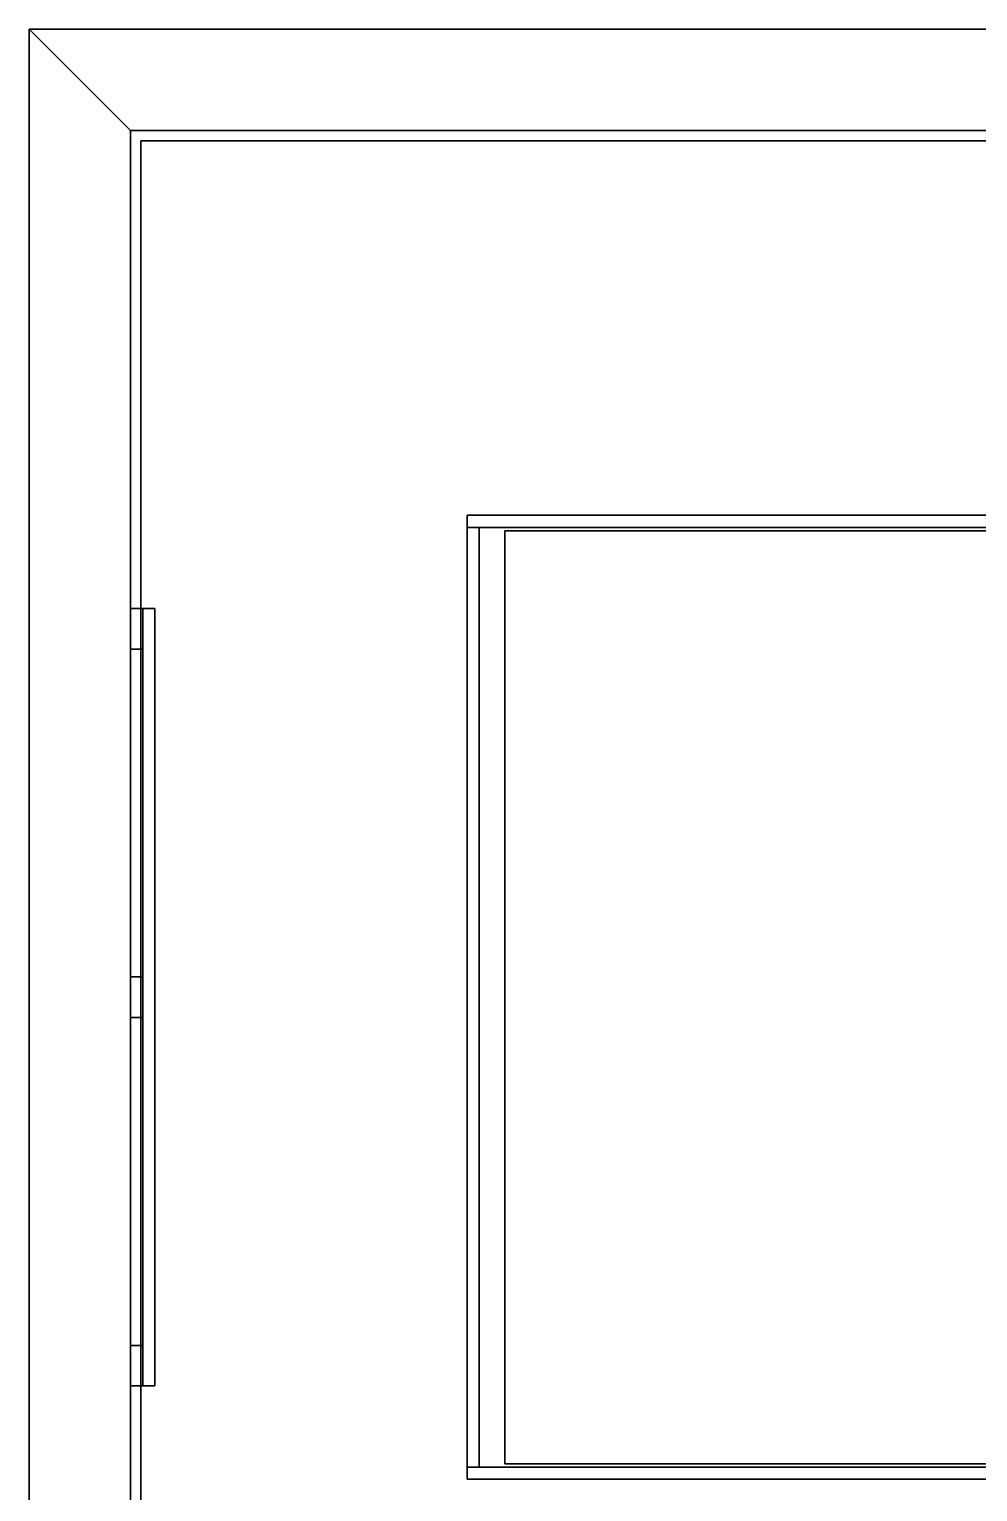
# Model space of a CAD drawing. Extents: x 0 to 2808, y -3840 to 0.
# Drawn here: x 0 to 1404, y -2164 to 0 of the extents above; entities that cross this region are included whole.
import ezdxf

# ---------------------------------------------------------------- set-up
doc = ezdxf.new("R2010")
doc.units = 0
for name, color, linetype in [('LAYER0', 7, 'CONTINUOUS'), ('LAYER1', 7, 'CONTINUOUS'), ('LAYER337', 9, 'CONTINUOUS'), ('LAYER338', 7, 'CONTINUOUS'), ('LAYER339', 9, 'CONTINUOUS'), ('LAYER340', 9, 'CONTINUOUS'), ('LAYER341', 9, 'CONTINUOUS'), ('LAYER342', 9, 'CONTINUOUS'), ('LAYER343', 9, 'CONTINUOUS'), ('LAYER424', 9, 'CONTINUOUS'), ('LAYER425', 9, 'CONTINUOUS'), ('LAYER426', 9, 'CONTINUOUS'), ('LAYER529', 2, 'CONTINUOUS'), ('LAYER530', 7, 'CONTINUOUS')]:
    doc.layers.add(name, color=color, linetype=linetype)

msp = doc.modelspace()

# ---------------------------------------------------------------- linework, layer by layer
at = {"layer": 'LAYER0', "invisible_edges": 1}
for points in [[(2790, 0), (0, -3840), (0, 0), (2790, 0)], [(0, 0, 5), (0, -3840), (0, -3840, 5), (0, 0, 5)], [(0, -3840), (0, 0, 5), (0, 0), (0, -3840)], [(0, 0, 5), (2790, 0), (0, 0), (0, 0, 5)], [(2790, 0), (0, 0, 5), (2790, 0, 5), (2790, 0)], [(2790, -3840, 5), (0, 0, 5), (0, -3840, 5), (2790, -3840, 5)], [(0, 0, 5), (2790, -3840, 5), (2790, 0, 5), (0, 0, 5)], [(0, -3840), (2790, 0), (2790, -3840), (0, -3840)]]:
    msp.add_3dface(points, dxfattribs=at)
at = {"layer": 'LAYER1'}
for points, invisible_edges in [([(150, -150.0002, 5), (0, 0, 5), (2790, 0, 5), (150, -150.0002, 5)], 5), ([(0, 0, 5), (150, -150.0002, 5), (0, -2815, 5), (0, 0, 5)], 3), ([(2790, 0, 2670), (2158, 0, 2190), (0, 0, 2670), (2790, 0, 2670)], 3), ([(550, 0, 2190), (0, 0, 2670), (2158, 0, 2190), (550, 0, 2190)], 3), ([(550, 0, 1020), (0, 0, 2670), (550, 0, 2190), (550, 0, 1020)], 3), ([(550, 0, 1020), (0, 0, 5), (0, 0, 2670), (550, 0, 1020)], 5), ([(0, 0, 5), (550, 0, 1020), (2790, 0, 5), (0, 0, 5)], 3), ([(0, -2815, 5), (0, 0, 2670), (0, 0, 5), (0, -2815, 5)], 1), ([(0, -2815, 2225), (0, 0, 2670), (0, -2815, 5), (0, -2815, 2225)], 3), ([(0, -3670, 2225), (0, 0, 2670), (0, -2815, 2225), (0, -3670, 2225)], 3), ([(0, -3670, 2225), (0, -3840, 2670), (0, 0, 2670), (0, -3670, 2225)], 5), ([(150, -150.0002, 5), (2790, 0, 5), (2640, -150.0002, 5), (150, -150.0002, 5)], 3), ([(2158, 0, 1020), (2790, 0, 5), (550, 0, 1020), (2158, 0, 1020)], 3), ([(150, -2815, 5), (0, -2815, 5), (150, -150.0002, 5), (150, -2815, 5)], 2), ([(150, -150.0002, 2670), (150, -1023.99, 355), (150, -150.0002, 5), (150, -150.0002, 2670)], 3), ([(150, -150.0002, 2670), (150, -1083.99, 355), (150, -1023.99, 355), (150, -150.0002, 2670)], 5), ([(150, -150.0002, 2670), (150, -1189, 305), (150, -1083.99, 355), (150, -150.0002, 2670)], 7), ([(150, -150.0002, 2670), (150, -1309, 305), (150, -1189, 305), (150, -150.0002, 2670)], 5), ([(150, -150.0002, 2670), (150, -2815, 2225), (150, -1309, 305), (150, -150.0002, 2670)], 7), ([(150, -150.0002, 2670), (150, -3670, 2225), (150, -2815, 2225), (150, -150.0002, 2670)], 5), ([(150, -3690, 2670), (150, -3670, 2225), (150, -150.0002, 2670), (150, -3690, 2670)], 3), ([(150, -1023.99, 275), (150, -150.0002, 5), (150, -1023.99, 355), (150, -1023.99, 275)], 3), ([(150, -1083.99, 275), (150, -150.0002, 5), (150, -1023.99, 275), (150, -1083.99, 275)], 3), ([(150, -1189, 305), (150, -150.0002, 5), (150, -1083.99, 275), (150, -1189, 305)], 7), ([(150, -1189, 225), (150, -150.0002, 5), (150, -1189, 305), (150, -1189, 225)], 3), ([(150, -1309, 225), (150, -150.0002, 5), (150, -1189, 225), (150, -1309, 225)], 3), ([(150, -1309, 225), (150, -2815, 5), (150, -150.0002, 5), (150, -1309, 225)], 5), ([(150, -150.0002, 2670), (550, -150.0002, 2190), (2640, -150.0002, 2670), (150, -150.0002, 2670)], 3), ([(150, -150.0002, 2670), (550, -150.0002, 1020), (550, -150.0002, 2190), (150, -150.0002, 2670)], 5), ([(2230, -150.0002, 295), (150, -150.0002, 5), (2570, -150.0002, 295), (2230, -150.0002, 295)], 7), ([(550, -150.0002, 1020), (150, -150.0002, 5), (2230, -150.0002, 295), (550, -150.0002, 1020)], 7), ([(150, -150.0002, 5), (550, -150.0002, 1020), (150, -150.0002, 2670), (150, -150.0002, 5)], 3), ([(2640, -150.0002, 5), (2570, -150.0002, 295), (150, -150.0002, 5), (2640, -150.0002, 5)], 3), ([(550, -150.0002, 1020), (2230, -150.0002, 375), (2158, -150.0002, 1020), (550, -150.0002, 1020)], 3), ([(550, -150.0002, 1020), (2230, -150.0002, 295), (2230, -150.0002, 375), (550, -150.0002, 1020)], 5), ([(2158, -150.0002, 2190), (2640, -150.0002, 2670), (550, -150.0002, 2190), (2158, -150.0002, 2190)], 3), ([(150, -1083.99, 355), (150, -1189, 305), (150, -1083.99, 275), (150, -1083.99, 355)], 3), ([(150, -1309, 305), (150, -2815, 2225), (150, -1309, 225), (150, -1309, 305)], 3), ([(150, -2815, 5), (150, -1309, 225), (150, -2815, 2225), (150, -2815, 5)], 3)]:
    msp.add_3dface(points, dxfattribs=dict(at, invisible_edges=invisible_edges))
at = {"layer": 'LAYER337', "invisible_edges": 1}
for points in [[(150.0002, -2007.001, 2105), (150.0002, -1947.001, 5), (150.0002, -2007.001, 5), (150.0002, -2007.001, 2105)], [(150.0002, -1947.001, 5), (150.0002, -2007.001, 2105), (150.0002, -1947.001, 2105), (150.0002, -1947.001, 5)], [(168.0002, -2007.001, 5), (150.0002, -1947.001, 5), (168.0002, -1947.001, 5), (168.0002, -2007.001, 5)], [(150.0002, -1947.001, 5), (168.0002, -2007.001, 5), (150.0002, -2007.001, 5), (150.0002, -1947.001, 5)], [(168.0002, -1947.001, 2105), (150.0002, -1947.001, 5), (150.0002, -1947.001, 2105), (168.0002, -1947.001, 2105)], [(150.0002, -1947.001, 5), (168.0002, -1947.001, 2105), (168.0002, -1947.001, 5), (150.0002, -1947.001, 5)], [(150.0002, -2007.001, 2105), (168.0002, -1947.001, 2105), (150.0002, -1947.001, 2105), (150.0002, -2007.001, 2105)], [(168.0002, -1947.001, 2105), (150.0002, -2007.001, 2105), (168.0002, -2007.001, 2105), (168.0002, -1947.001, 2105)], [(168.0002, -1947.001, 2105), (168.0002, -2007.001, 5), (168.0002, -1947.001, 5), (168.0002, -1947.001, 2105)], [(168.0002, -2007.001, 5), (168.0002, -1947.001, 2105), (168.0002, -2007.001, 2105), (168.0002, -2007.001, 5)], [(168.0002, -2007.001, 5), (150.0002, -2007.001, 2105), (150.0002, -2007.001, 5), (168.0002, -2007.001, 5)], [(150.0002, -2007.001, 2105), (168.0002, -2007.001, 5), (168.0002, -2007.001, 2105), (150.0002, -2007.001, 2105)]]:
    msp.add_3dface(points, dxfattribs=at)
at = {"layer": 'LAYER338', "invisible_edges": 1}
for points in [[(150.0002, -1462.001, 2105), (150.0002, -1402.001, 5), (150.0002, -1462.001, 5), (150.0002, -1462.001, 2105)], [(150.0002, -1402.001, 5), (150.0002, -1462.001, 2105), (150.0002, -1402.001, 2105), (150.0002, -1402.001, 5)], [(168.0002, -1462.001, 5), (150.0002, -1402.001, 5), (168.0002, -1402.001, 5), (168.0002, -1462.001, 5)], [(150.0002, -1402.001, 5), (168.0002, -1462.001, 5), (150.0002, -1462.001, 5), (150.0002, -1402.001, 5)], [(168.0002, -1402.001, 2105), (150.0002, -1402.001, 5), (150.0002, -1402.001, 2105), (168.0002, -1402.001, 2105)], [(150.0002, -1402.001, 5), (168.0002, -1402.001, 2105), (168.0002, -1402.001, 5), (150.0002, -1402.001, 5)], [(150.0002, -1462.001, 2105), (168.0002, -1402.001, 2105), (150.0002, -1402.001, 2105), (150.0002, -1462.001, 2105)], [(168.0002, -1402.001, 2105), (150.0002, -1462.001, 2105), (168.0002, -1462.001, 2105), (168.0002, -1402.001, 2105)], [(168.0002, -1402.001, 2105), (168.0002, -1462.001, 5), (168.0002, -1402.001, 5), (168.0002, -1402.001, 2105)], [(168.0002, -1462.001, 5), (168.0002, -1402.001, 2105), (168.0002, -1462.001, 2105), (168.0002, -1462.001, 5)], [(168.0002, -1462.001, 5), (150.0002, -1462.001, 2105), (150.0002, -1462.001, 5), (168.0002, -1462.001, 5)], [(150.0002, -1462.001, 2105), (168.0002, -1462.001, 5), (168.0002, -1462.001, 2105), (150.0002, -1462.001, 2105)]]:
    msp.add_3dface(points, dxfattribs=at)
at = {"layer": 'LAYER339', "invisible_edges": 1}
for points in [[(150.0002, -917.0012, 2105), (150.0002, -857.0012, 5), (150.0002, -917.0012, 5), (150.0002, -917.0012, 2105)], [(150.0002, -857.0012, 5), (150.0002, -917.0012, 2105), (150.0002, -857.0012, 2105), (150.0002, -857.0012, 5)], [(168.0002, -917.0012, 5), (150.0002, -857.0012, 5), (168.0002, -857.0012, 5), (168.0002, -917.0012, 5)], [(150.0002, -857.0012, 5), (168.0002, -917.0012, 5), (150.0002, -917.0012, 5), (150.0002, -857.0012, 5)], [(168.0002, -857.0012, 2105), (150.0002, -857.0012, 5), (150.0002, -857.0012, 2105), (168.0002, -857.0012, 2105)], [(150.0002, -857.0012, 5), (168.0002, -857.0012, 2105), (168.0002, -857.0012, 5), (150.0002, -857.0012, 5)], [(150.0002, -917.0012, 2105), (168.0002, -857.0012, 2105), (150.0002, -857.0012, 2105), (150.0002, -917.0012, 2105)], [(168.0002, -857.0012, 2105), (150.0002, -917.0012, 2105), (168.0002, -917.0012, 2105), (168.0002, -857.0012, 2105)], [(168.0002, -857.0012, 2105), (168.0002, -917.0012, 5), (168.0002, -857.0012, 5), (168.0002, -857.0012, 2105)], [(168.0002, -917.0012, 5), (168.0002, -857.0012, 2105), (168.0002, -917.0012, 2105), (168.0002, -917.0012, 5)], [(168.0002, -917.0012, 5), (150.0002, -917.0012, 2105), (150.0002, -917.0012, 5), (168.0002, -917.0012, 5)], [(150.0002, -917.0012, 2105), (168.0002, -917.0012, 5), (168.0002, -917.0012, 2105), (150.0002, -917.0012, 2105)]]:
    msp.add_3dface(points, dxfattribs=at)
at = {"layer": 'LAYER340', "invisible_edges": 1}
for points in [[(168.0002, -2007.001, 530), (168.0002, -857.0012, 5), (168.0002, -2007.001, 5), (168.0002, -2007.001, 530)], [(168.0002, -857.0012, 5), (168.0002, -2007.001, 530), (168.0002, -857.0012, 530), (168.0002, -857.0012, 5)], [(186.0002, -2007.001, 5), (168.0002, -857.0012, 5), (186.0002, -857.0012, 5), (186.0002, -2007.001, 5)], [(168.0002, -857.0012, 5), (186.0002, -2007.001, 5), (168.0002, -2007.001, 5), (168.0002, -857.0012, 5)], [(186.0002, -857.0012, 530), (168.0002, -857.0012, 5), (168.0002, -857.0012, 530), (186.0002, -857.0012, 530)], [(168.0002, -857.0012, 5), (186.0002, -857.0012, 530), (186.0002, -857.0012, 5), (168.0002, -857.0012, 5)], [(168.0002, -2007.001, 530), (186.0002, -857.0012, 530), (168.0002, -857.0012, 530), (168.0002, -2007.001, 530)], [(186.0002, -857.0012, 530), (168.0002, -2007.001, 530), (186.0002, -2007.001, 530), (186.0002, -857.0012, 530)], [(186.0002, -857.0012, 530), (186.0002, -2007.001, 5), (186.0002, -857.0012, 5), (186.0002, -857.0012, 530)], [(186.0002, -2007.001, 5), (186.0002, -857.0012, 530), (186.0002, -2007.001, 530), (186.0002, -2007.001, 5)], [(186.0002, -2007.001, 5), (168.0002, -2007.001, 530), (168.0002, -2007.001, 5), (186.0002, -2007.001, 5)], [(168.0002, -2007.001, 530), (186.0002, -2007.001, 5), (186.0002, -2007.001, 530), (168.0002, -2007.001, 530)]]:
    msp.add_3dface(points, dxfattribs=at)
at = {"layer": 'LAYER341', "invisible_edges": 1}
for points in [[(647.9999, -737.0012, 5), (665.9999, -2127.001, 5), (647.9999, -2127.001, 5), (647.9999, -737.0012, 5)], [(665.9999, -2127.001, 5), (647.9999, -737.0012, 5), (665.9999, -737.0012, 5), (665.9999, -2127.001, 5)], [(665.9999, -737.0012, 605), (647.9999, -2127.001, 605), (665.9999, -2127.001, 605), (665.9999, -737.0012, 605)], [(647.9999, -2127.001, 605), (665.9999, -737.0012, 605), (647.9999, -737.0012, 605), (647.9999, -2127.001, 605)], [(647.9999, -737.0012, 5), (665.9999, -737.0012, 605), (665.9999, -737.0012, 5), (647.9999, -737.0012, 5)], [(665.9999, -737.0012, 605), (647.9999, -737.0012, 5), (647.9999, -737.0012, 605), (665.9999, -737.0012, 605)], [(647.9999, -2127.001, 605), (647.9999, -737.0012, 5), (647.9999, -2127.001, 5), (647.9999, -2127.001, 605)], [(647.9999, -737.0012, 5), (647.9999, -2127.001, 605), (647.9999, -737.0012, 605), (647.9999, -737.0012, 5)], [(665.9999, -737.0012, 605), (665.9999, -2127.001, 5), (665.9999, -737.0012, 5), (665.9999, -737.0012, 605)], [(665.9999, -2127.001, 5), (665.9999, -737.0012, 605), (665.9999, -2127.001, 605), (665.9999, -2127.001, 5)], [(647.9999, -2127.001, 605), (665.9999, -2127.001, 5), (665.9999, -2127.001, 605), (647.9999, -2127.001, 605)], [(665.9999, -2127.001, 5), (647.9999, -2127.001, 605), (647.9999, -2127.001, 5), (665.9999, -2127.001, 5)]]:
    msp.add_3dface(points, dxfattribs=at)
at = {"layer": 'LAYER342', "invisible_edges": 1}
for points in [[(648, -2127.001, 5), (2604, -2127.001, 605), (2604, -2127.001, 5), (648, -2127.001, 5)], [(2604, -2127.001, 605), (648, -2127.001, 5), (648, -2127.001, 605), (2604, -2127.001, 605)], [(648, -2145.001, 605), (2604, -2127.001, 605), (648, -2127.001, 605), (648, -2145.001, 605)], [(2604, -2127.001, 605), (648, -2145.001, 605), (2604, -2145.001, 605), (2604, -2127.001, 605)], [(648, -2127.001, 5), (648, -2145.001, 605), (648, -2127.001, 605), (648, -2127.001, 5)], [(648, -2145.001, 605), (648, -2127.001, 5), (648, -2145.001, 5), (648, -2145.001, 605)], [(2604, -2145.001, 5), (648, -2127.001, 5), (2604, -2127.001, 5), (2604, -2145.001, 5)], [(648, -2127.001, 5), (2604, -2145.001, 5), (648, -2145.001, 5), (648, -2127.001, 5)], [(648, -2145.001, 605), (2604, -2145.001, 5), (2604, -2145.001, 605), (648, -2145.001, 605)], [(2604, -2145.001, 5), (648, -2145.001, 605), (648, -2145.001, 5), (2604, -2145.001, 5)]]:
    msp.add_3dface(points, dxfattribs=at)
at = {"layer": 'LAYER343', "invisible_edges": 1}
for points in [[(648, -719.0012, 5), (2604, -719.0012, 605), (2604, -719.0012, 5), (648, -719.0012, 5)], [(2604, -719.0012, 605), (648, -719.0012, 5), (648, -719.0012, 605), (2604, -719.0012, 605)], [(648, -737.0012, 605), (2604, -719.0012, 605), (648, -719.0012, 605), (648, -737.0012, 605)], [(2604, -719.0012, 605), (648, -737.0012, 605), (2604, -737.0012, 605), (2604, -719.0012, 605)], [(648, -719.0012, 5), (648, -737.0012, 605), (648, -719.0012, 605), (648, -719.0012, 5)], [(648, -737.0012, 605), (648, -719.0012, 5), (648, -737.0012, 5), (648, -737.0012, 605)], [(2604, -737.0012, 5), (648, -719.0012, 5), (2604, -719.0012, 5), (2604, -737.0012, 5)], [(648, -719.0012, 5), (2604, -737.0012, 5), (648, -737.0012, 5), (648, -719.0012, 5)], [(648, -737.0012, 605), (2604, -737.0012, 5), (2604, -737.0012, 605), (648, -737.0012, 605)], [(2604, -737.0012, 5), (648, -737.0012, 605), (648, -737.0012, 5), (2604, -737.0012, 5)]]:
    msp.add_3dface(points, dxfattribs=at)
at = {"layer": 'LAYER424', "invisible_edges": 1}
for points in [[(168.0002, -2007.001, 1055), (168.0002, -857.0012, 530), (168.0002, -2007.001, 530), (168.0002, -2007.001, 1055)], [(168.0002, -857.0012, 530), (168.0002, -2007.001, 1055), (168.0002, -857.0012, 1055), (168.0002, -857.0012, 530)], [(186.0002, -2007.001, 530), (168.0002, -857.0012, 530), (186.0002, -857.0012, 530), (186.0002, -2007.001, 530)], [(168.0002, -857.0012, 530), (186.0002, -2007.001, 530), (168.0002, -2007.001, 530), (168.0002, -857.0012, 530)], [(186.0002, -857.0012, 1055), (168.0002, -857.0012, 530), (168.0002, -857.0012, 1055), (186.0002, -857.0012, 1055)], [(168.0002, -857.0012, 530), (186.0002, -857.0012, 1055), (186.0002, -857.0012, 530), (168.0002, -857.0012, 530)], [(168.0002, -2007.001, 1055), (186.0002, -857.0012, 1055), (168.0002, -857.0012, 1055), (168.0002, -2007.001, 1055)], [(186.0002, -857.0012, 1055), (168.0002, -2007.001, 1055), (186.0002, -2007.001, 1055), (186.0002, -857.0012, 1055)], [(186.0002, -857.0012, 1055), (186.0002, -2007.001, 530), (186.0002, -857.0012, 530), (186.0002, -857.0012, 1055)], [(186.0002, -2007.001, 530), (186.0002, -857.0012, 1055), (186.0002, -2007.001, 1055), (186.0002, -2007.001, 530)], [(186.0002, -2007.001, 530), (168.0002, -2007.001, 1055), (168.0002, -2007.001, 530), (186.0002, -2007.001, 530)], [(168.0002, -2007.001, 1055), (186.0002, -2007.001, 530), (186.0002, -2007.001, 1055), (168.0002, -2007.001, 1055)]]:
    msp.add_3dface(points, dxfattribs=at)
at = {"layer": 'LAYER425', "invisible_edges": 1}
for points in [[(168.0002, -2007.002, 1580), (168.0002, -857.0022, 1055), (168.0002, -2007.002, 1055), (168.0002, -2007.002, 1580)], [(168.0002, -857.0022, 1055), (168.0002, -2007.002, 1580), (168.0002, -857.0022, 1580), (168.0002, -857.0022, 1055)], [(186.0002, -2007.002, 1055), (168.0002, -857.0022, 1055), (186.0002, -857.0022, 1055), (186.0002, -2007.002, 1055)], [(168.0002, -857.0022, 1055), (186.0002, -2007.002, 1055), (168.0002, -2007.002, 1055), (168.0002, -857.0022, 1055)], [(186.0002, -857.0022, 1580), (168.0002, -857.0022, 1055), (168.0002, -857.0022, 1580), (186.0002, -857.0022, 1580)], [(168.0002, -857.0022, 1055), (186.0002, -857.0022, 1580), (186.0002, -857.0022, 1055), (168.0002, -857.0022, 1055)], [(168.0002, -2007.002, 1580), (186.0002, -857.0022, 1580), (168.0002, -857.0022, 1580), (168.0002, -2007.002, 1580)], [(186.0002, -857.0022, 1580), (168.0002, -2007.002, 1580), (186.0002, -2007.002, 1580), (186.0002, -857.0022, 1580)], [(186.0002, -857.0022, 1580), (186.0002, -2007.002, 1055), (186.0002, -857.0022, 1055), (186.0002, -857.0022, 1580)], [(186.0002, -2007.002, 1055), (186.0002, -857.0022, 1580), (186.0002, -2007.002, 1580), (186.0002, -2007.002, 1055)], [(186.0002, -2007.002, 1055), (168.0002, -2007.002, 1580), (168.0002, -2007.002, 1055), (186.0002, -2007.002, 1055)], [(168.0002, -2007.002, 1580), (186.0002, -2007.002, 1055), (186.0002, -2007.002, 1580), (168.0002, -2007.002, 1580)]]:
    msp.add_3dface(points, dxfattribs=at)
at = {"layer": 'LAYER426', "invisible_edges": 1}
for points in [[(168.0002, -2007.002, 2105), (168.0002, -857.0022, 1580), (168.0002, -2007.002, 1580), (168.0002, -2007.002, 2105)], [(168.0002, -857.0022, 1580), (168.0002, -2007.002, 2105), (168.0002, -857.0022, 2105), (168.0002, -857.0022, 1580)], [(186.0002, -2007.002, 1580), (168.0002, -857.0022, 1580), (186.0002, -857.0022, 1580), (186.0002, -2007.002, 1580)], [(168.0002, -857.0022, 1580), (186.0002, -2007.002, 1580), (168.0002, -2007.002, 1580), (168.0002, -857.0022, 1580)], [(186.0002, -857.0022, 2105), (168.0002, -857.0022, 1580), (168.0002, -857.0022, 2105), (186.0002, -857.0022, 2105)], [(168.0002, -857.0022, 1580), (186.0002, -857.0022, 2105), (186.0002, -857.0022, 1580), (168.0002, -857.0022, 1580)], [(168.0002, -2007.002, 2105), (186.0002, -857.0022, 2105), (168.0002, -857.0022, 2105), (168.0002, -2007.002, 2105)], [(186.0002, -857.0022, 2105), (168.0002, -2007.002, 2105), (186.0002, -2007.002, 2105), (186.0002, -857.0022, 2105)], [(186.0002, -857.0022, 2105), (186.0002, -2007.002, 1580), (186.0002, -857.0022, 1580), (186.0002, -857.0022, 2105)], [(186.0002, -2007.002, 1580), (186.0002, -857.0022, 2105), (186.0002, -2007.002, 2105), (186.0002, -2007.002, 1580)], [(186.0002, -2007.002, 1580), (168.0002, -2007.002, 2105), (168.0002, -2007.002, 1580), (186.0002, -2007.002, 1580)], [(168.0002, -2007.002, 2105), (186.0002, -2007.002, 1580), (186.0002, -2007.002, 2105), (168.0002, -2007.002, 2105)]]:
    msp.add_3dface(points, dxfattribs=at)
at = {"layer": 'LAYER529'}
for points, invisible_edges in [([(150.0002, -150, 5), (165.0002, -165, 5), (150.0002, -2815, 5), (150.0002, -150, 5)], 3), ([(165.0002, -165, 5), (150.0002, -150, 5), (2640, -150, 5), (165.0002, -165, 5)], 5), ([(150.0002, -150, 55), (150.0002, -2815, 5), (150.0002, -2815, 55), (150.0002, -150, 55)], 1), ([(150.0002, -2815, 5), (150.0002, -150, 55), (150.0002, -150, 5), (150.0002, -2815, 5)], 1), ([(150.0002, -150, 55), (2640, -150, 5), (150.0002, -150, 5), (150.0002, -150, 55)], 1), ([(2640, -150, 5), (150.0002, -150, 55), (2640, -150, 55), (2640, -150, 5)], 1), ([(165.0002, -2815, 55), (150.0002, -150, 55), (150.0002, -2815, 55), (165.0002, -2815, 55)], 1), ([(150.0002, -150, 55), (165.0002, -2815, 55), (165.0002, -165, 55), (150.0002, -150, 55)], 5), ([(150.0002, -150, 55), (165.0002, -165, 55), (2640, -150, 55), (150.0002, -150, 55)], 3), ([(165.0002, -165, 5), (2640, -150, 5), (2625, -165, 5), (165.0002, -165, 5)], 3), ([(2640, -150, 55), (165.0002, -165, 55), (2625, -165, 55), (2640, -150, 55)], 5), ([(165.0002, -2815, 5), (150.0002, -2815, 5), (165.0002, -165, 5), (165.0002, -2815, 5)], 2), ([(2625, -165, 55), (165.0002, -165, 5), (2625, -165, 5), (2625, -165, 55)], 1), ([(165.0002, -165, 5), (2625, -165, 55), (165.0002, -165, 55), (165.0002, -165, 5)], 1), ([(165.0002, -165, 5), (165.0002, -2815, 55), (165.0002, -2815, 5), (165.0002, -165, 5)], 1), ([(165.0002, -2815, 55), (165.0002, -165, 5), (165.0002, -165, 55), (165.0002, -2815, 55)], 1)]:
    msp.add_3dface(points, dxfattribs=dict(at, invisible_edges=invisible_edges))
at = {"layer": 'LAYER530', "invisible_edges": 1}
for points in [[(2604, -742.0012, 5), (704, -2122.001, 5), (704, -742.0012, 5), (2604, -742.0012, 5)], [(704, -2122.001, 5), (2604, -742.0012, 5), (2604, -2122.001, 5), (704, -2122.001, 5)], [(704, -742.0012, 855), (2604, -742.0012, 5), (704, -742.0012, 5), (704, -742.0012, 855)], [(2604, -742.0012, 5), (704, -742.0012, 855), (2604, -742.0012, 855), (2604, -742.0012, 5)], [(704, -742.0012, 855), (704, -2122.001, 5), (704, -2122.001, 855), (704, -742.0012, 855)], [(704, -2122.001, 5), (704, -742.0012, 855), (704, -742.0012, 5), (704, -2122.001, 5)], [(2604, -2122.001, 855), (704, -742.0012, 855), (704, -2122.001, 855), (2604, -2122.001, 855)], [(704, -742.0012, 855), (2604, -2122.001, 855), (2604, -742.0012, 855), (704, -742.0012, 855)], [(2604, -2122.001, 855), (704, -2122.001, 5), (2604, -2122.001, 5), (2604, -2122.001, 855)], [(704, -2122.001, 5), (2604, -2122.001, 855), (704, -2122.001, 855), (704, -2122.001, 5)]]:
    msp.add_3dface(points, dxfattribs=at)

# ---------------------------------------------------------------- meshes
at = {"layer": 'LAYER1'}
mesh = msp.add_polymesh((5, 2), dxfattribs=at)
for k, corner in enumerate([(2640, -3690, 2670), (2640, -150.0002, 2670), (150, -3690, 2670), (2640, -3690, 2670), (150, -150.0002, 2670), (150, -3690, 2670), (2640, -150.0002, 2670), (150, -150.0002, 2670), (2790, 0, 2670), (0, 0, 2670)]):
    mesh.set_mesh_vertex(divmod(k, 2), corner)

doc.saveas('drawing.dxf')
